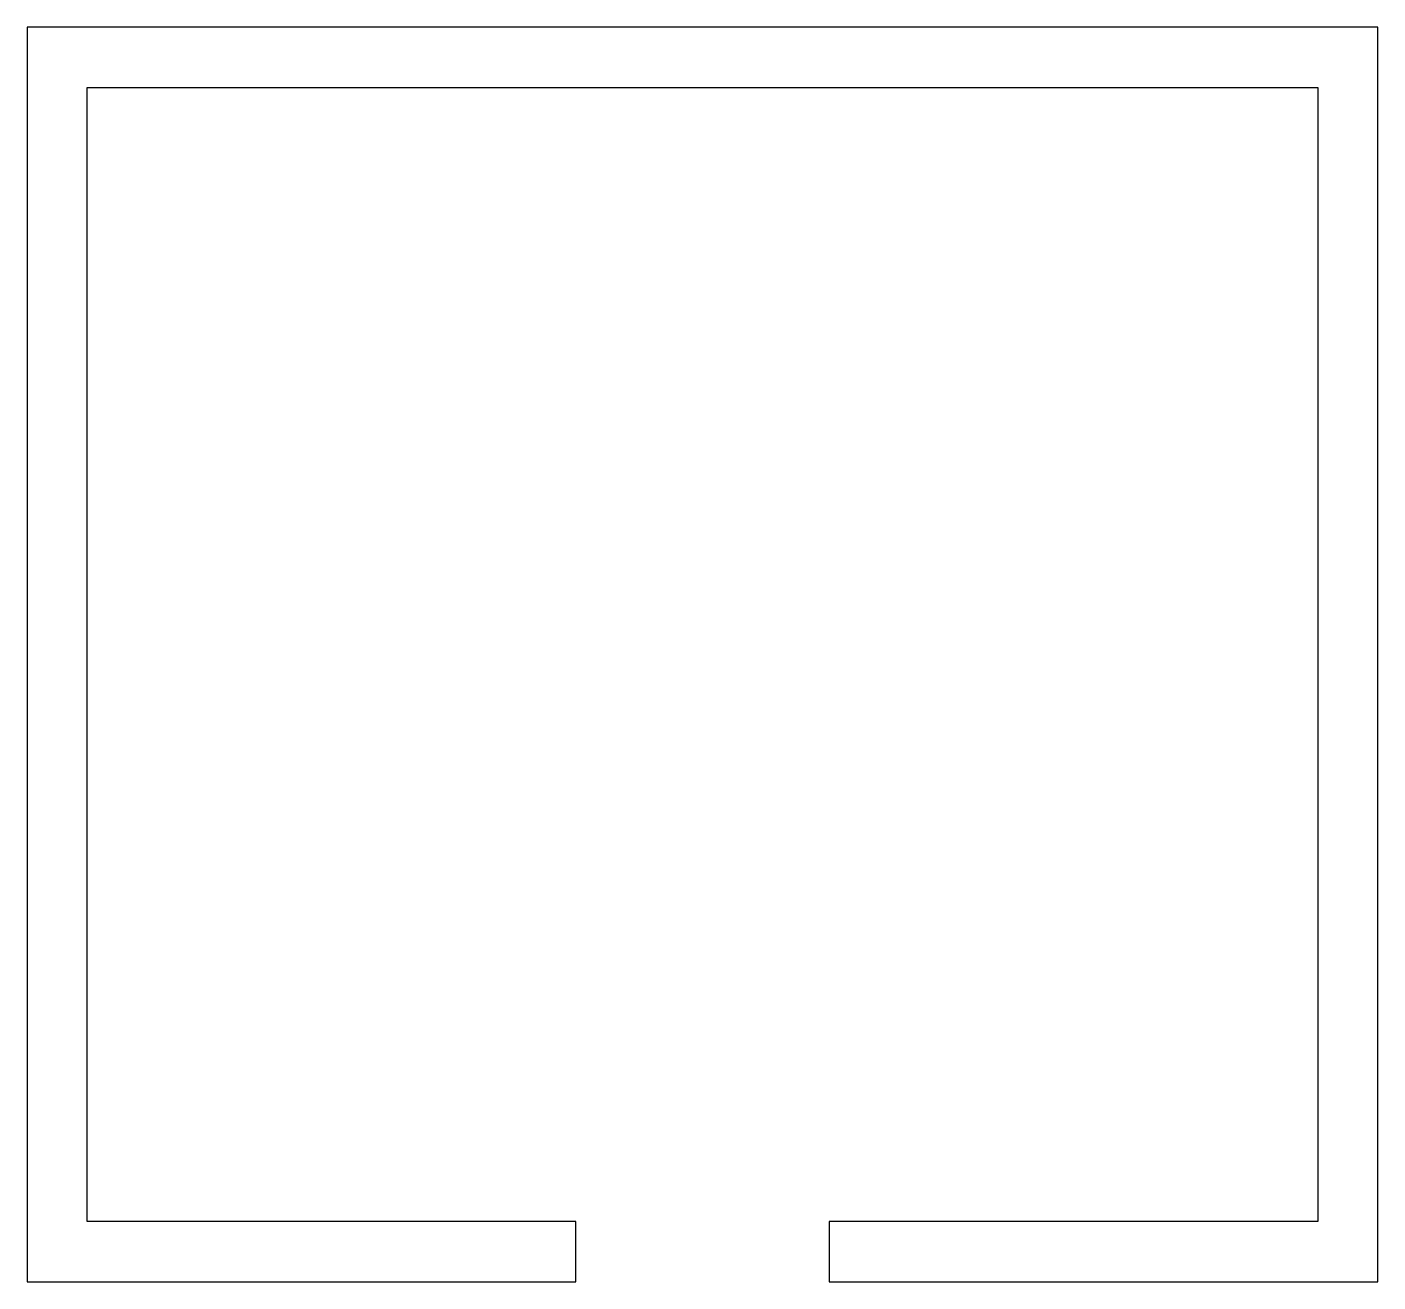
# Model space of a CAD drawing. Header units: millimetres. Extents: x -112 to 112, y -109 to 99.
import ezdxf

# ---------------------------------------------------------------- set-up
doc = ezdxf.new("R2010")
doc.units = ezdxf.units.MM
doc.layers.add('CUT', color=7, linetype='Continuous')

msp = doc.modelspace()

# ---------------------------------------------------------------- linework, layer by layer
at = {"layer": 'CUT'}
for p, q in [((-112, 98.68), (-112, -109.32)), ((112, 98.68), (-112, 98.68)), ((112, -109.32), (112, 98.68)), ((-102, -99.32), (-102, 88.68)), ((-102, 88.68), (102, 88.68)), ((102, 88.68), (102, -99.32)), ((-21, -99.32), (-102, -99.32)), ((-21, -109.32), (-21, -99.32)), ((21, -99.32), (21, -109.32)), ((102, -99.32), (21, -99.32)), ((-112, -109.32), (-21, -109.32)), ((21, -109.32), (112, -109.32))]:
    msp.add_line(p, q, dxfattribs=at)

doc.saveas('drawing.dxf')
